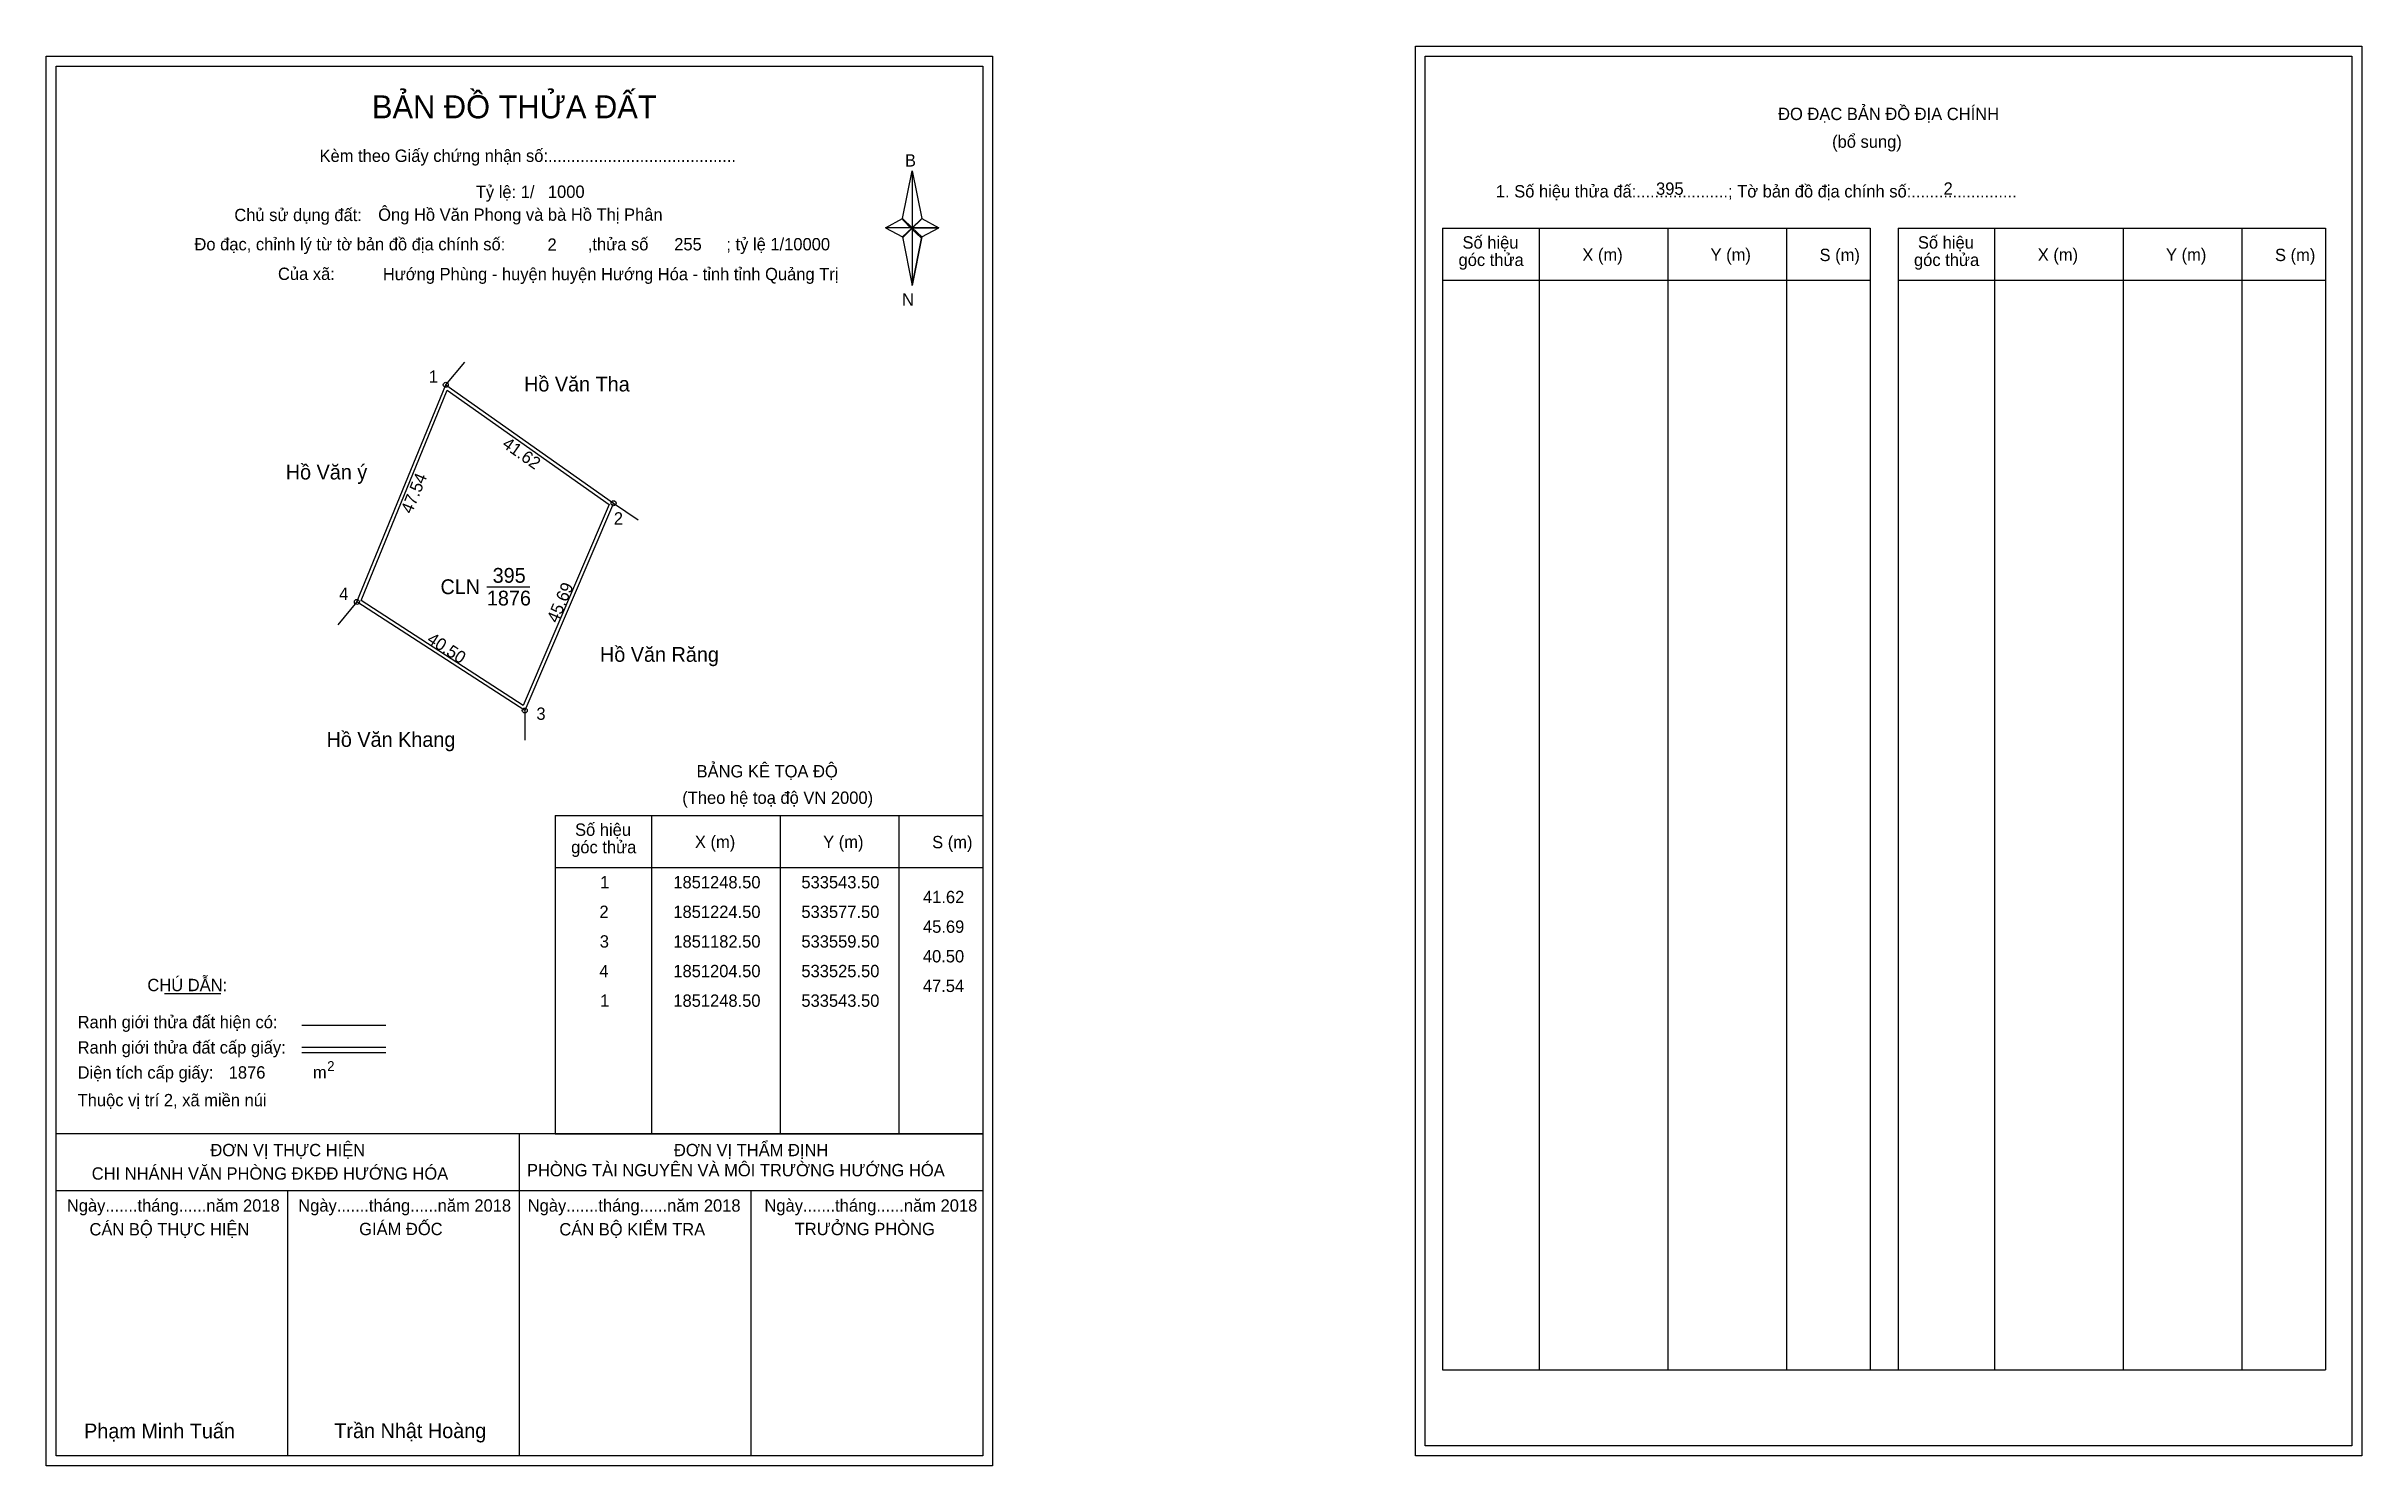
# Model space of a CAD drawing. Extents: x 533463 to 533932, y 1851029 to 1851317.
import ezdxf

# ---------------------------------------------------------------- set-up
doc = ezdxf.new("R2010")
doc.units = 0
for name, color, linetype in [('Level 1', 7, 'Continuous'), ('Level 10', 7, 'Continuous'), ('Level 11', 7, 'Continuous'), ('Level 13', 7, 'Continuous'), ('Level 27', 7, 'Continuous'), ('Level 3', 7, 'Continuous'), ('Level 36', 7, 'Continuous'), ('Level 49', 7, 'Continuous'), ('Level 53', 7, 'Continuous'), ('Level 55', 7, 'Continuous'), ('Level 6', 7, 'Continuous'), ('Level 63', 7, 'Continuous'), ('Level 9', 7, 'Continuous')]:
    doc.layers.add(name, color=color, linetype=linetype)

msp = doc.modelspace()

# ---------------------------------------------------------------- linework, layer by layer
at = {"layer": 'Level 1'}
for p, q in [((533741.91, 1851315.07), (533741.91, 1851315.07)), ((533464.59, 1851313.07), (533464.59, 1851313.07)), ((533636.01, 1851282.19), (533637.97, 1851291.83)), ((533637.97, 1851291.83), (533637.97, 1851280.31)), ((533637.97, 1851291.83), (533639.94, 1851282.19)), ((533632.56, 1851280.31), (533636.01, 1851282.19)), ((533636.01, 1851282.19), (533637.97, 1851280.31)), ((533637.83, 1851280.09), (533636.01, 1851281.97)), ((533639.79, 1851281.97), (533637.83, 1851280.09)), ((533637.83, 1851280.09), (533639.79, 1851281.97)), ((533639.94, 1851282.19), (533637.97, 1851280.31)), ((533637.97, 1851280.31), (533636.01, 1851278.47)), ((533637.83, 1851280.09), (533636.01, 1851278.25)), ((533636.01, 1851278.25), (533637.83, 1851280.09)), ((533636.01, 1851278.47), (533637.97, 1851268.61)), ((533639.79, 1851278.25), (533637.83, 1851280.09)), ((533637.97, 1851280.31), (533637.97, 1851268.61)), ((533637.97, 1851280.31), (533643.39, 1851280.31)), ((533637.97, 1851280.31), (533639.94, 1851278.47)), ((533639.94, 1851278.47), (533637.97, 1851268.61)), ((533639.94, 1851278.47), (533643.39, 1851280.31)), ((533745.44, 1851280.22), (533832.04, 1851280.22)), ((533765.03, 1851048.95), (533765.03, 1851280.22)), ((533791.1, 1851048.95), (533791.1, 1851280.22)), ((533815.08, 1851280.22), (533815.08, 1851048.95)), ((533832.04, 1851280.22), (533832.04, 1851048.95)), ((533837.7, 1851280.22), (533924.3, 1851280.22)), ((533857.29, 1851048.95), (533857.29, 1851280.22)), ((533883.36, 1851048.95), (533883.36, 1851280.22)), ((533907.33, 1851280.22), (533907.33, 1851048.95)), ((533924.3, 1851280.22), (533924.3, 1851048.95)), ((533745.44, 1851269.69), (533832.04, 1851269.69)), ((533837.7, 1851269.69), (533924.3, 1851269.69)), ((533565.68, 1851161.25), (533652.28, 1851161.25)), ((533585.27, 1851096.72), (533585.27, 1851161.25)), ((533611.34, 1851096.72), (533611.34, 1851161.25)), ((533635.31, 1851161.25), (533635.31, 1851096.72)), ((533565.68, 1851150.72), (533652.28, 1851150.72)), ((533486.5, 1851125.14), (533497.91, 1851125.14)), ((533514.37, 1851118.74), (533531.38, 1851118.74)), ((533514.37, 1851114.29), (533531.38, 1851114.29)), ((533514.37, 1851113.19), (533531.38, 1851113.19)), ((533571.41, 1851096.72), (533464.58, 1851096.72)), ((533652.28, 1851096.72), (533547.44, 1851096.72)), ((533558.43, 1851031.5), (533558.43, 1851096.72)), ((533565.68, 1851096.72), (533652.28, 1851096.72)), ((533652.28, 1851085.17), (533464.58, 1851085.17)), ((533511.51, 1851031.5), (533511.51, 1851085.17)), ((533605.36, 1851031.5), (533605.36, 1851085.17)), ((533745.44, 1851048.95), (533924.3, 1851048.95)), ((533929.61, 1851033.5), (533929.61, 1851033.5)), ((533652.28, 1851031.5), (533652.28, 1851031.5))]:
    msp.add_line(p, q, dxfattribs=at)
for points in [[(533636.01, 1851282.19), (533637.97, 1851291.83), (533637.97, 1851280.31)], [(533637.97, 1851280.31), (533639.94, 1851282.19), (533643.39, 1851280.31)], [(533632.56, 1851280.31), (533636.01, 1851278.47), (533637.97, 1851280.31)], [(533637.97, 1851280.31), (533637.97, 1851268.61), (533639.94, 1851278.47)]]:
    msp.add_lwpolyline(points, close=True, dxfattribs=at)
at = {"layer": 'Level 10'}
for points in [[(533559.5, 1851182.5), (533525.5, 1851204.5), (533543.5, 1851248.5), (533577.5, 1851224.5)], [(533559.18, 1851183.54), (533526.37, 1851204.77), (533543.81, 1851247.42), (533576.63, 1851224.25)]]:
    msp.add_lwpolyline(points, close=True, dxfattribs=at)
at = {"layer": 'Level 11'}
for centre in [(533543.5, 1851248.5), (533577.5, 1851224.5), (533525.5, 1851204.5), (533559.5, 1851182.5), (533559.5, 1851182.5)]:
    msp.add_circle(centre, 0.5, dxfattribs=at)
at = {"layer": 'Level 27'}
for p, q in [((533543.5, 1851248.5), (533547.36, 1851253.09)), ((533577.5, 1851224.5), (533582.46, 1851221.13)), ((533525.5, 1851204.5), (533521.66, 1851199.89)), ((533559.5, 1851182.5), (533559.5, 1851176.5))]:
    msp.add_line(p, q, dxfattribs=at)
at = {"layer": 'Level 3'}
for p, q in [((533745.44, 1851280.22), (533745.44, 1851048.95)), ((533837.7, 1851280.22), (533837.7, 1851048.95)), ((533565.68, 1851161.25), (533565.68, 1851096.72))]:
    msp.add_line(p, q, dxfattribs=at)
at = {"layer": 'Level 63'}
for points in [[(533462.58, 1851315.07), (533654.28, 1851315.07), (533654.28, 1851029.5), (533462.58, 1851029.5)], [(533739.91, 1851317.07), (533931.61, 1851317.07), (533931.61, 1851031.5), (533739.91, 1851031.5)], [(533741.91, 1851315.07), (533929.61, 1851315.07), (533929.61, 1851033.5), (533741.91, 1851033.5)], [(533464.58, 1851313.07), (533652.28, 1851313.07), (533652.28, 1851031.5), (533464.58, 1851031.5)]]:
    msp.add_lwpolyline(points, close=True, dxfattribs=at)
at = {"layer": 'Level 9'}
msp.add_line((533551.82, 1851207.58), (533560.53, 1851207.58), dxfattribs=at)

# ---------------------------------------------------------------- texts
at = {"layer": 'Level 1'}
for s, height, p in [('BẢN ĐỒ THỬA ĐẤT', 4.6657, (533528.55, 1851302.48)), ('ĐO ĐẠC BẢN ĐỒ ĐỊA CHÍNH', 2.5, (533813.39, 1851302.13)), ('(bổ sung)', 2.5, (533824.33, 1851296.51)), ('Kèm theo Giấy chứng nhận số:.........................................', 2.5, (533517.93, 1851293.65)), ('B', 2.5, (533636.52, 1851292.71)), ('1. Số hiệu thửa đấ:....................; Tờ bản đồ địa chính số:.......................', 2.5, (533756.22, 1851286.45)), ('Chủ sử dụng đất:', 2.5, (533500.67, 1851281.66)), ('Đo đạc, chỉnh lý từ tờ bản đồ địa chính số:                  ,thửa số                 ; tỷ lệ 1/10000', 2.5, (533492.59, 1851275.73)), ('Số hiệu', 2.5, (533749.46, 1851276.09)), ('X (m)', 2.5, (533773.74, 1851273.61)), ('Y (m)', 2.5, (533799.71, 1851273.61)), ('S (m)', 2.5, (533821.79, 1851273.56)), ('Số hiệu', 2.5, (533841.71, 1851276.09)), ('X (m)', 2.5, (533865.99, 1851273.61)), ('Y (m)', 2.5, (533891.97, 1851273.61)), ('S (m)', 2.5, (533914.05, 1851273.56)), ('Của xã:', 2.5, (533509.51, 1851269.73)), ('góc thửa', 2.5, (533748.66, 1851272.56)), ('góc thửa', 2.5, (533840.92, 1851272.56)), ('N', 2.5, (533635.92, 1851264.54)), ('BẢNG KÊ TỌA ĐỘ', 2.5, (533594.31, 1851168.95)), ('(Theo hệ toạ độ VN 2000)', 2.5, (533591.41, 1851163.59)), ('Số hiệu', 2.5, (533569.69, 1851157.11)), ('góc thửa', 2.5, (533568.9, 1851153.58)), ('X (m)', 2.5, (533593.97, 1851154.64)), ('Y (m)', 2.5, (533619.95, 1851154.64)), ('S (m)', 2.5, (533642.03, 1851154.59)), ('CHÚ DẪN:', 2.5, (533483.06, 1851125.64)), ('Ranh giới thửa đất hiện có:', 2.5, (533468.93, 1851118.14)), ('Ranh giới thửa đất cấp giấy:', 2.5, (533468.93, 1851113)), ('Diện tích cấp giấy:', 2.5, (533468.93, 1851107.92)), ('m', 2.5, (533516.59, 1851107.95)), ('2', 2, (533519.48, 1851109.46)), ('Thuộc vị trí 2, xã miền núi', 2.5, (533468.93, 1851102.32)), ('ĐƠN VỊ THỰC HIỆN', 2.5, (533495.82, 1851092.2)), ('ĐƠN VỊ THẨM ĐỊNH', 2.5, (533589.72, 1851092.2)), ('CHI NHÁNH VĂN PHÒNG ĐKĐĐ HƯỚNG HÓA', 2.5, (533471.78, 1851087.45)), ('PHÒNG TÀI NGUYÊN VÀ MÔI TRƯỜNG HƯỚNG HÓA', 2.5, (533559.95, 1851088.13)), ('Ngày.......tháng......năm 2018', 2.5, (533466.75, 1851080.97)), ('CÁN BỘ THỰC HIỆN', 2.5, (533471.33, 1851076.15)), ('Ngày.......tháng......năm 2018', 2.5, (533513.62, 1851080.97)), ('GIÁM ĐỐC', 2.5, (533525.96, 1851076.21)), ('Ngày.......tháng......năm 2018', 2.5, (533560.1, 1851080.97)), ('CÁN BỘ KIỂM TRA', 2.5, (533566.51, 1851076.15)), ('Ngày.......tháng......năm 2018', 2.5, (533608.06, 1851080.97)), ('TRƯỞNG PHÒNG', 2.5, (533614.19, 1851076.21)), ('Phạm Minh Tuấn', 3, (533470.24, 1851035.04)), ('Trần Nhật Hoàng', 3, (533520.93, 1851035.09))]:
    msp.add_text(s, height=height, dxfattribs=at).set_placement(p)
at = {"layer": 'Level 11'}
msp.add_text('Tỷ lệ: 1/', height=2.5, dxfattribs=at).set_placement((533549.59, 1851286.34))
at = {"layer": 'Level 13'}
for s, p in [('395', (533553, 1851208.38)), ('CLN', (533542.43, 1851206.08)), ('1876', (533551.83, 1851203.78))]:
    msp.add_text(s, height=3, dxfattribs=at).set_placement(p)
at = {"layer": 'Level 36'}
for s, p in [('Hồ Văn Tha', (533559.36, 1851247.14)), ('Hồ Văn ý', (533511.09, 1851229.31)), ('Hồ Văn Răng', (533574.74, 1851192.37)), ('Hồ Văn Khang', (533519.35, 1851175.14))]:
    msp.add_text(s, height=3, dxfattribs=at).set_placement(p)
at = {"layer": 'Level 49'}
for s, rotation, p in [('41.62', 324.7824, (533554.74, 1851236.03)), ('47.54', 67.751, (533536.61, 1851222.19)), ('45.69', 66.8014, (533566.16, 1851200.07)), ('40.50', 327.0948, (533539.5, 1851196.39))]:
    msp.add_text(s, height=2.5, rotation=rotation, dxfattribs=at).set_placement(p)
at = {"layer": 'Level 53'}
for s, p in [('1', (533574.78, 1851146.47)), ('1851248.50', (533589.6, 1851146.47)), ('533543.50', (533615.54, 1851146.47)), ('41.62', (533640.17, 1851143.47)), ('2', (533574.63, 1851140.47)), ('1851224.50', (533589.6, 1851140.47)), ('533577.50', (533615.54, 1851140.47)), ('45.69', (533640.17, 1851137.47)), ('3', (533574.7, 1851134.47)), ('1851182.50', (533589.6, 1851134.47)), ('533559.50', (533615.54, 1851134.47)), ('4', (533574.61, 1851128.47)), ('1851204.50', (533589.6, 1851128.47)), ('533525.50', (533615.54, 1851128.47)), ('40.50', (533640.15, 1851131.47)), ('47.54', (533640.14, 1851125.47)), ('1', (533574.78, 1851122.47)), ('1851248.50', (533589.6, 1851122.47)), ('533543.50', (533615.54, 1851122.47))]:
    msp.add_text(s, height=2.5, dxfattribs=at).set_placement(p)
at = {"layer": 'Level 55'}
for s, height, p in [('386', 0.11, (533543.38, 1851248.39)), ('389', 0.11, (533543.38, 1851248.39)), ('386', 0.11, (533543.38, 1851248.39)), ('389', 0.11, (533543.38, 1851248.39)), ('1', 0.4, (533543.39, 1851248.5)), ('2', 0.4, (533577.36, 1851224.5)), ('389', 0.11, (533577.38, 1851224.39)), ('396', 0.11, (533577.38, 1851224.39)), ('389', 0.11, (533577.38, 1851224.39)), ('4', 0.4, (533525.36, 1851204.5)), ('386', 0.11, (533525.38, 1851204.39)), ('397', 0.11, (533525.38, 1851204.39)), ('386', 0.11, (533525.38, 1851204.39)), ('396', 0.11, (533559.38, 1851182.39)), ('397', 0.11, (533559.38, 1851182.39)), ('3', 0.4, (533559.38, 1851182.5))]:
    msp.add_text(s, height=height, dxfattribs=at).set_placement(p)
at = {"layer": 'Level 6'}
for s, p in [('1000', (533564.19, 1851286.36)), ('395', (533788.67, 1851286.99)), ('2', (533846.91, 1851287.01)), ('Ông Hồ Văn Phong và bà Hồ Thị Phân', (533529.81, 1851281.72)), ('2', (533564.11, 1851275.64)), ('255', (533589.78, 1851275.72)), (' Hướng Phùng - huyện huyện Hướng Hóa - tỉnh tỉnh Quảng Trị', (533529.82, 1851269.68)), ('1876', (533499.53, 1851107.93))]:
    msp.add_text(s, height=2.5, dxfattribs=at).set_placement(p)
at = {"layer": 'Level 9'}
for s, p in [('1', (533540.07, 1851248.91)), ('2', (533577.55, 1851220.18)), ('4', (533521.9, 1851204.9)), ('3', (533561.86, 1851180.61))]:
    msp.add_text(s, height=2.5, dxfattribs=at).set_placement(p)

doc.saveas('drawing.dxf')
